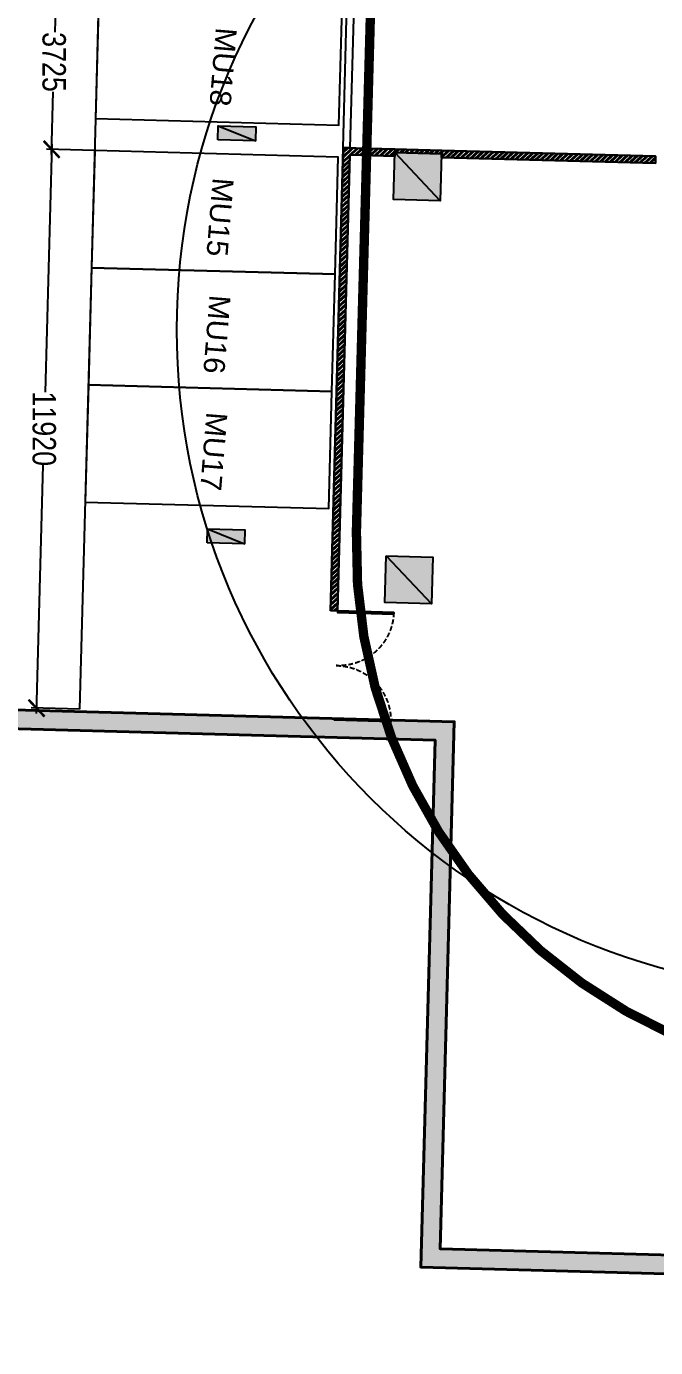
# Model space of a CAD drawing. Header units: inches. Extents: x 257070 to 799932, y -17980 to 269260.
# Drawn here: x 389650 to 403082, y 14436 to 42615 of the extents above; entities that cross this region are included whole.
import ezdxf

# ---------------------------------------------------------------- set-up
doc = ezdxf.new("R2010")
doc.units = ezdxf.units.IN
doc.header["$MEASUREMENT"] = 0
doc.header["$PDMODE"] = 99
doc.header["$PDSIZE"] = 100
doc.linetypes.add('Basement 1floor plan$0$CH_B2_AP$0$DASHED', pattern=[0.75, 0.5, -0.25])
doc.linetypes.add('MLCP_plan ground$0$HIDDEN', pattern=[0.375, 0.25, -0.125])
for name, color, linetype, lineweight in [('07--DIM-2', 2, 'Continuous', 25), ('E--CONCRETE-4', 4, 'Continuous', 40), ('F--BRICKWALL-3', 252, 'Continuous', 30)]:
    doc.layers.add(name, color=color, linetype=linetype, lineweight=lineweight)
for name, color, linetype in [("0_AES_DUCT MARKING'", 53, 'Continuous'), ('Basement 1floor plan$0$DSP_MISCELANEOUS', 143, 'Continuous'), ('DSP_COLUMN HATCH', 8, 'Continuous'), ('DSP_MISCELANEOUS', 252, 'Continuous'), ('DSP_SLAB EXT HATCH', 9, 'Continuous'), ('MLCP basement 1 r.c.c$0$DSP_R.C.C.', 1, 'Continuous'), ('MLCP basement 1 r.c.c$0$DSP_R.C.C. HATCH', 8, 'Continuous'), ('MLCP basement 1 r.c.c$0$DSP_WALL HATCH', 8, 'Continuous'), ('MLCP_plan ground$0$DSP_DOOR', 8, 'Continuous')]:
    doc.layers.add(name, color=color, linetype=linetype)
doc.layers.add('A', color=7, linetype='Continuous', true_color=0x469d8b)
doc.layers.add('CORE - I', color=7, linetype='Continuous', true_color=0xffa824)
doc.styles.get("Standard").update_dxf_attribs({"font": 'arial.ttf'})
doc.styles.add('TEXT style 75', font='ARIALN.TTF')
doc.dimstyles.new('75', dxfattribs={"dimscale": 1.5, "dimtxt": 200, "dimasz": 113, "dimexe": 113, "dimexo": 0, "dimgap": 25, "dimtad": 0, "dimdec": 0, "dimrnd": 5, "dimzin": 0, "dimdsep": 46, "dimtxsty": 'TEXT style 75', "dimblk": 'ARCHTICK', "dimcen": 0.09, "dimdle": 113, "dimclrd": 8, "dimclre": 8, "dimclrt": 256, "dimadec": 0, "dimazin": 0, "dimtfac": 1, "dimtdec": 0, "dimtofl": 0, "dimtmove": 1, "dimatfit": 3, "dimldrblk": 'OPEN90', "dimfxl": 0, "dimtolj": 1, "dimtzin": 0, "dimarcsym": 0})
pattern_1 = [(43.44719, (388762.534, 78644.58), (-51.57643, 54.45064), []), (43.44719, (388797.88, 78643.62), (-51.57643, 54.45064), [])]

# ---------------------------------------------------------------- blocks, each defined once
blk = doc.blocks.new('_ArchTick')
at = {"color": 0, "linetype": 'ByBlock', "const_width": 0.15}
blk.add_lwpolyline([(-0.5, -0.5), (0.5, 0.5)], dxfattribs=at)
blk = doc.blocks.new('*D281')
at = {"layer": '07--DIM-2', "color": 251, "lineweight": -2, "ltscale": 1000, "transparency": 16777216}
for p, q in [((390192, 40106), (390048, 34811)), ((391106, 39968), (390076, 39996)), ((389863, 27962), (390006, 33258)), ((390783, 28050), (389753, 28078))]:
    blk.add_line(p, q, dxfattribs=at)
at = {"layer": 'DEFPOINTS', "color": 0, "ltscale": 1000, "transparency": 16777216}
for p in [(390189, 39993), (391106, 39968, 0), (390783, 28050, 0)]:
    blk.add_point(p, dxfattribs=at)
at = {"layer": '07--DIM-2', "color": 251, "lineweight": -2, "ltscale": 1000, "transparency": 16777216, "xscale": 350, "yscale": 350, "zscale": 350}
for p, rotation in [((390189, 39993), 88.44718848685841), ((389866, 28075), 268.4471884868584)]:
    blk.add_blockref('_ArchTick', p, dxfattribs=dict(at, rotation=rotation))
at = {"layer": '07--DIM-2', "ltscale": 1000, "transparency": 16777216, "insert": (390027, 34034), "char_height": 500, "attachment_point": 5, "rotation": 270, "style": 'TEXT style 75'}
blk.add_mtext('\\A1;11920', dxfattribs=at)
blk = doc.blocks.new('_Open90')
at = {"color": 0, "linetype": 'ByBlock', "lineweight": -2}
for p, q in [((0, 0), (-1, 0)), ((-0.5, 0.5), (0, 0)), ((0, 0), (-0.5, -0.5))]:
    blk.add_line(p, q, dxfattribs=at)
blk = doc.blocks.new('*D282')
at = {"layer": '07--DIM-2', "color": 251, "lineweight": -2, "ltscale": 1000, "transparency": 16777216}
for p, q in [((391209, 43693), (390177, 43721)), ((390293, 43831), (390256, 42494)), ((390186, 39880), (390222, 41217)), ((391106, 39968), (390076, 39996))]:
    blk.add_line(p, q, dxfattribs=at)
at = {"layer": 'DEFPOINTS', "color": 0, "ltscale": 1000, "transparency": 16777216}
for p in [(390290, 43718), (391209, 43693), (391106, 39968, 0)]:
    blk.add_point(p, dxfattribs=at)
at = {"layer": '07--DIM-2', "color": 251, "lineweight": -2, "ltscale": 1000, "transparency": 16777216, "xscale": 350, "yscale": 350, "zscale": 350}
for p, rotation in [((390290, 43718), 88.44718848683948), ((390189, 39993), 268.4471884868395)]:
    blk.add_blockref('_ArchTick', p, dxfattribs=dict(at, rotation=rotation))
at = {"layer": '07--DIM-2', "ltscale": 1000, "transparency": 16777216, "insert": (390239, 41856), "char_height": 500, "attachment_point": 5, "rotation": 270, "style": 'TEXT style 75'}
blk.add_mtext('\\A1;3725', dxfattribs=at)
blk = doc.blocks.new('MLCP_plan ground$0$door lv1 CH')
at = {"layer": 'MLCP_plan ground$0$DSP_DOOR', "ltscale": 3.5}
for p, q in [((-1165, -1200), (-1165, 0)), ((-1130, -1200), (-1130, 0)), ((1130, -1200), (1130, 0)), ((1165, -1200), (1165, 0))]:
    blk.add_line(p, q, dxfattribs=at)
for points in [[(-1130, -1199, -0.007293), (-1165, -1200), (-1165, 0), (-1130, 0)], [(1130, -1199, 0.007293), (1165, -1200), (1165, 0), (1130, 0)]]:
    blk.add_lwpolyline(points, format="xyb", close=True, dxfattribs=at)
at = {"layer": 'MLCP_plan ground$0$DSP_DOOR', "color": 8, "linetype": 'MLCP_plan ground$0$HIDDEN', "ltscale": 400}
for centre, start, end in [((-1170, -29), 270.2541, 1.4417), ((1170, -29), 178.5583, 269.7459)]:
    blk.add_arc(centre, 1171, start, end, dxfattribs=at)

msp = doc.modelspace()

# ---------------------------------------------------------------- hatches: boundary and pattern name
at = {"layer": 'DSP_COLUMN HATCH', "ltscale": 3.5}
h = msp.add_hatch(color=8, dxfattribs=at)
h.paths.add_polyline_path([(365722.2, -53.8), (366489.1, 28236.6), (398382.7, 27372), (398078, 16131.2), (422688.6, 15464), (424374.5, 77657.1), (363312.5, 79312.4, -0.217857), (379658.1, 140443.8, 0.0248652), (381874.1, 143466.9, 0.0677243), (386435.5, 152972.3, 0.0584537), (387935.8, 160119.4, -0.0351298), (388382, 166730.6, -0.0975994), (389786, 170013.7, -0.0225225), (391669.6, 172621.5, 0.2538416), (393169.6, 181983.6, 0.1875484), (370106.1, 207237.2), (370663.7, 210916.7), (290410.6, 215642.7), (285983.7, 161207.5), (285186.3, 161272.3), (282579.6, 129219.4), (284719.3, 124703.3), (284181.7, 118092.8), (281340.4, 113981.8), (280116.2, 98928.1), (280913.6, 98863.3), (273089.7, 2658.2)])
h.paths.add_polyline_path([(281398.6, 99275.3), (280601.2, 99340.2), (281779.2, 113825.1), (284620.4, 117936.2), (285177.6, 124787), (283037.9, 129303.1), (285598.3, 160787.3), (286395.7, 160722.5), (290823.4, 215167.6), (370144.9, 210496.5), (369611.7, 206978.6, -0.189327), (392747.4, 181827.8, -0.2535576), (391315, 172898.6, 0.0224715), (389411.9, 170263.9, 0.0979176), (387938.4, 166808.2, 0.0351034), (387485.7, 160139.2, -0.0583058), (386008, 153113, -0.0677412), (381498.4, 143714.5, -0.0248531), (379309.9, 140729, 0.218943), (362922.8, 78922.8), (423963.9, 77268.1), (422299.6, 15874.7), (398488.7, 16520.2), (398793.4, 27761), (366100.1, 28647.3), (365334.5, 407.7), (273576.7, 3094.1)], flags=16)
at = {"layer": 'DSP_SLAB EXT HATCH', "ltscale": 3.5}
h = msp.add_hatch(dxfattribs=at)
h.set_pattern_fill('ANSI32', color=8, scale=200, angle=-0.00001)
h.set_pattern_definition([(43.44719, (265246.986, -3196.6), (-51.576426, 54.45064), []), (43.44719, (265282.33, -3197.56), (-51.576426, 54.45064), [])])
h.paths.add_polyline_path([(396142, 30150.8), (396291.9, 30146.7), (396555.6, 39874.1), (397511.6, 39848.2), (397515.7, 39998.2), (396409.7, 40028.2)])
h = msp.add_hatch(dxfattribs=at)
h.set_pattern_fill('ANSI32', color=8, scale=200, angle=-0.00001)
h.set_pattern_definition(pattern_1)
h.paths.add_polyline_path([(397515.7, 39998.2), (398515.3, 39971.1), (398513.3, 39896.1), (397513.7, 39923.2)])
h = msp.add_hatch(dxfattribs=at)
h.set_pattern_fill('ANSI32', color=8, scale=200, angle=-0.00001)
h.set_pattern_definition(pattern_1)
h.paths.add_polyline_path([(398515.3, 39971.1), (398511.3, 39821.1), (403077.2, 39697.4), (403081.3, 39847.3)])
at = {"layer": 'MLCP basement 1 r.c.c$0$DSP_R.C.C. HATCH', "ltscale": 3.5}
h = msp.add_hatch(color=8, dxfattribs=at)
h.dxf.hatch_style = 1
h.paths.add_polyline_path([(397513.7, 39923.2), (398513.3, 39896.1), (398486.2, 38896.5), (397486.6, 38923.6)])
h = msp.add_hatch(color=8, dxfattribs=at)
h.dxf.hatch_style = 1
h.paths.add_polyline_path([(397328.5, 31325.1), (398328.1, 31298), (398301, 30298.3), (397301.4, 30325.4)])
at = {"layer": 'MLCP basement 1 r.c.c$0$DSP_WALL HATCH', "ltscale": 3.5}
h = msp.add_hatch(color=8, dxfattribs=at)
h.dxf.hatch_style = 1
h.paths.add_polyline_path([(393738.3, 40195.6), (393746.4, 40495.5), (394546.1, 40473.8), (394538, 40173.9)])
h = msp.add_hatch(color=8, dxfattribs=at)
h.dxf.hatch_style = 1
h.paths.add_polyline_path([(393505.3, 31598.8), (393513.4, 31898.7), (394313.1, 31877), (394305, 31577.1)])

# ---------------------------------------------------------------- linework, layer by layer
at = {"layer": "0_AES_DUCT MARKING'", "color": 8, "ltscale": 1000, "elevation": 0}
msp.add_lwpolyline([(366999.2, 78784.4), (423953.3, 77240.5), (422290.4, 15897), (398479.5, 16542.5), (398784.2, 27783.3), (366090.8, 28669.6), (366999.2, 78784.4)], dxfattribs=at)
at = {"layer": "0_AES_DUCT MARKING'", "color": 8, "ltscale": 1000}
msp.add_circle((406994.3, 36144.4), 14133.7, dxfattribs=at)
at = {"layer": 'A', "color": 8, "ltscale": 1000}
msp.add_line((396291.9, 30146.7, 0), (396142, 30150.8, 0), dxfattribs=at)
at = {"layer": 'A', "color": 8, "ltscale": 1000, "elevation": 0}
msp.add_lwpolyline([(396555.6, 40024.2), (396409.7, 40028.2), (396491.7, 43052), (396637.6, 43048.1)], close=True, dxfattribs=at)
at = {"layer": 'Basement 1floor plan$0$DSP_MISCELANEOUS', "color": 8, "linetype": 'Basement 1floor plan$0$CH_B2_AP$0$DASHED', "ltscale": 1500, "const_width": 200, "elevation": 0}
msp.add_lwpolyline([(397106.7, 47044.3, -1), (419923.4, 46425.8), (419511.1, 31216.4, -1), (396694.4, 31834.9)], format="xyb", close=True, dxfattribs=at)
at = {"layer": 'CORE - I', "color": 8, "ltscale": 25, "elevation": 0}
for points in [[(391124.6, 40649.6), (396322.8, 40508.7), (396390.5, 43007.8), (391192.4, 43148.7)], [(391040.7, 37469.1), (396238.8, 37328.1), (396306.5, 39827.2), (391108.4, 39968.1)], [(390973.2, 34970), (396171.3, 34829.1), (396239.1, 37328.1), (391040.9, 37469)], [(390905.7, 32470.9), (396103.8, 32330), (396171.6, 34829), (390973.5, 34970)]]:
    msp.add_lwpolyline(points, close=True, dxfattribs=at)
at = {"layer": 'DSP_MISCELANEOUS', "color": 8}
msp.add_line((391660.3, 60409.4, 0), (390783.1, 28050.2, 0), dxfattribs=at)
at = {"layer": 'E--CONCRETE-4', "color": 8, "ltscale": 100, "elevation": 0}
for points in [[(283028.7, 129325.4), (285168.3, 124809.3), (284611.2, 117958.5), (281769.9, 113847.4), (280592, 99362.5), (281389.3, 99297.6), (273567.5, 3116.4), (365325.3, 430.1), (366090.8, 28669.6), (398784.2, 27783.3), (398479.5, 16542.5), (422290.4, 15897), (423954.6, 77290.4), (362913.6, 78945.1)], [(365712.9, -31.5), (366479.8, 28258.9), (398373.5, 27394.3), (398068.8, 16153.5), (422679.4, 15486.4)]]:
    msp.add_lwpolyline(points, dxfattribs=at)
at = {"layer": 'F--BRICKWALL-3', "color": 8, "ltscale": 6, "elevation": 0}
for points in [[(397515.7, 39998.2), (396409.7, 40028.2), (396142, 30150.8)], [(396291.9, 30146.7), (396555.6, 39874.1), (397511.6, 39848.2), (397515.7, 39998.2)], [(398515.3, 39971.1), (398511.3, 39821.1), (403077.2, 39697.4), (403081.3, 39847.3), (398515.3, 39971.1)]]:
    msp.add_lwpolyline(points, dxfattribs=at)
msp.add_lwpolyline([(397515.7, 39998.2), (398515.3, 39971.1), (398513.3, 39896.1), (397513.7, 39923.2)], close=True, dxfattribs=at)
at = {"layer": 'MLCP basement 1 r.c.c$0$DSP_R.C.C.', "color": 8, "ltscale": 6}
for p, q in [((393746.4, 40495.5, 0), (394538, 40173.9, 0)), ((393513.4, 31898.7, 0), (394305, 31577.1, 0))]:
    msp.add_line(p, q, dxfattribs=at)
at = {"layer": 'MLCP basement 1 r.c.c$0$DSP_R.C.C.', "color": 8, "ltscale": 3.5}
for p, q in [((397513.7, 39923.2, 0), (398486.2, 38896.5, 0)), ((397328.5, 31325.1, 0), (398301, 30298.3, 0))]:
    msp.add_line(p, q, dxfattribs=at)
at = {"layer": 'MLCP basement 1 r.c.c$0$DSP_R.C.C.', "color": 8, "ltscale": 3.5, "elevation": 0}
for points in [[(393738.3, 40195.6), (393746.4, 40495.5), (394546.1, 40473.8), (394538, 40173.9)], [(397513.7, 39923.2), (398513.3, 39896.1), (398486.2, 38896.5), (397486.6, 38923.6)], [(393505.3, 31598.8), (393513.4, 31898.7), (394313.1, 31877), (394305, 31577.1)], [(397328.5, 31325.1), (398328.1, 31298), (398301, 30298.3), (397301.4, 30325.4)]]:
    msp.add_lwpolyline(points, close=True, dxfattribs=at)

# ---------------------------------------------------------------- block references
at = {"color": 8, "xscale": -1, "rotation": 88.44718848819767}
msp.add_blockref('MLCP_plan ground$0$door lv1 CH', (396260.4, 28982.2, 0), dxfattribs=at)

# ---------------------------------------------------------------- texts
at = {"layer": 'CORE - I', "color": 8}
for s, p in [('MU18', (393694.8, 42602.5, 0)), ('MU15', (393629, 39398.1, 0)), ('MU16', (393561.5, 36899, 0)), ('MU17', (393494, 34399.9, 0))]:
    msp.add_text(s, height=450, rotation=265.35069, dxfattribs=at).set_placement(p)

# ---------------------------------------------------------------- dimensions: what is measured, and where the dimension line sits
at = {"layer": '07--DIM-2', "color": 8, "ltscale": 1000}
dim = msp.add_linear_dim(base=(390289.6, 43718), p1=(391106.2, 39968.2, 0), p2=(391208.7, 43693.1), angle=268.44719, dimstyle='75', override={"dimscale": 1, "dimtxt": 500, "dimasz": 350, "dimclrd": 251, "dimclre": 251}, dxfattribs=at)
dim.commit()
dim.dimension.update_dxf_attribs({"geometry": '*D282', "text_midpoint": (390239.2, 41855.5), "text_rotation": 270})
dim = msp.add_aligned_dim(p1=(390783.1, 28050.2, 0), p2=(391106.2, 39968.2, 0), distance=917.8, dimstyle='75', override={"dimscale": 1, "dimtxt": 500, "dimasz": 350, "dimclrd": 251, "dimclre": 251}, dxfattribs=at)
dim.commit()
dim.dimension.update_dxf_attribs({"geometry": '*D281', "text_midpoint": (390027.1, 34034.1), "text_rotation": 270})

doc.saveas('drawing.dxf')
